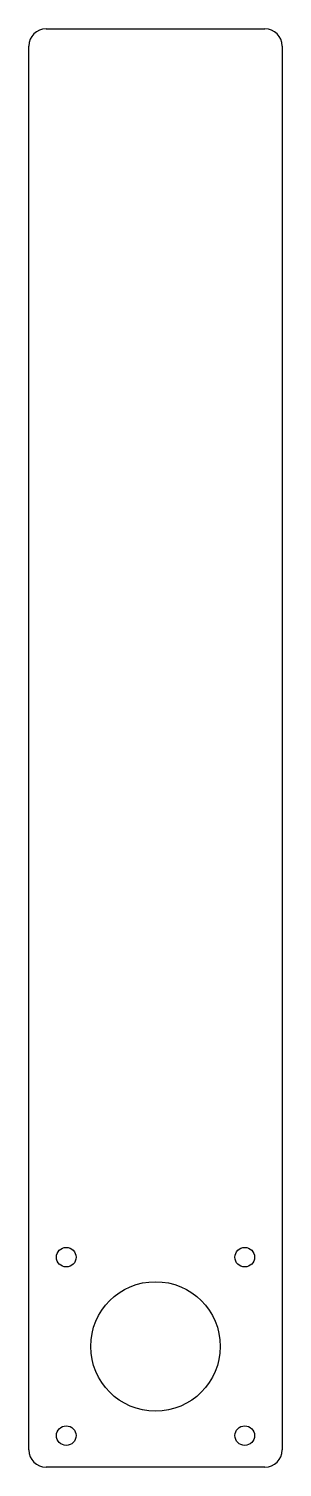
# Model space of a CAD drawing. Header units: millimetres. Extents: x 0 to 44, y 0 to 250.
import ezdxf

# ---------------------------------------------------------------- set-up
doc = ezdxf.new("R2010")
doc.units = ezdxf.units.MM

msp = doc.modelspace()

# ---------------------------------------------------------------- linework, layer by layer
for p, q in [((3, 250, -3.17), (41, 250, -3.17)), ((0, 3, -3.17), (0, 247, -3.17)), ((44, 247, -3.17), (44, 3, -3.17)), ((41, 0, -3.17), (3, 0, -3.17))]:
    msp.add_line(p, q)
for centre, radius in [((6.5, 36.5, -3.17), 1.7), ((37.5, 36.5, -3.17), 1.7), ((22, 21, -3.17), 11.25), ((6.5, 5.5, -3.17), 1.7), ((37.5, 5.5, -3.17), 1.7)]:
    msp.add_circle(centre, radius)
for centre, start, end in [((3, 247, -3.17), 90, 180), ((41, 247, -3.17), 0, 90), ((3, 3, -3.17), 180, 270), ((41, 3, -3.17), -90, 0)]:
    msp.add_arc(centre, 3, start, end)

doc.saveas('drawing.dxf')
